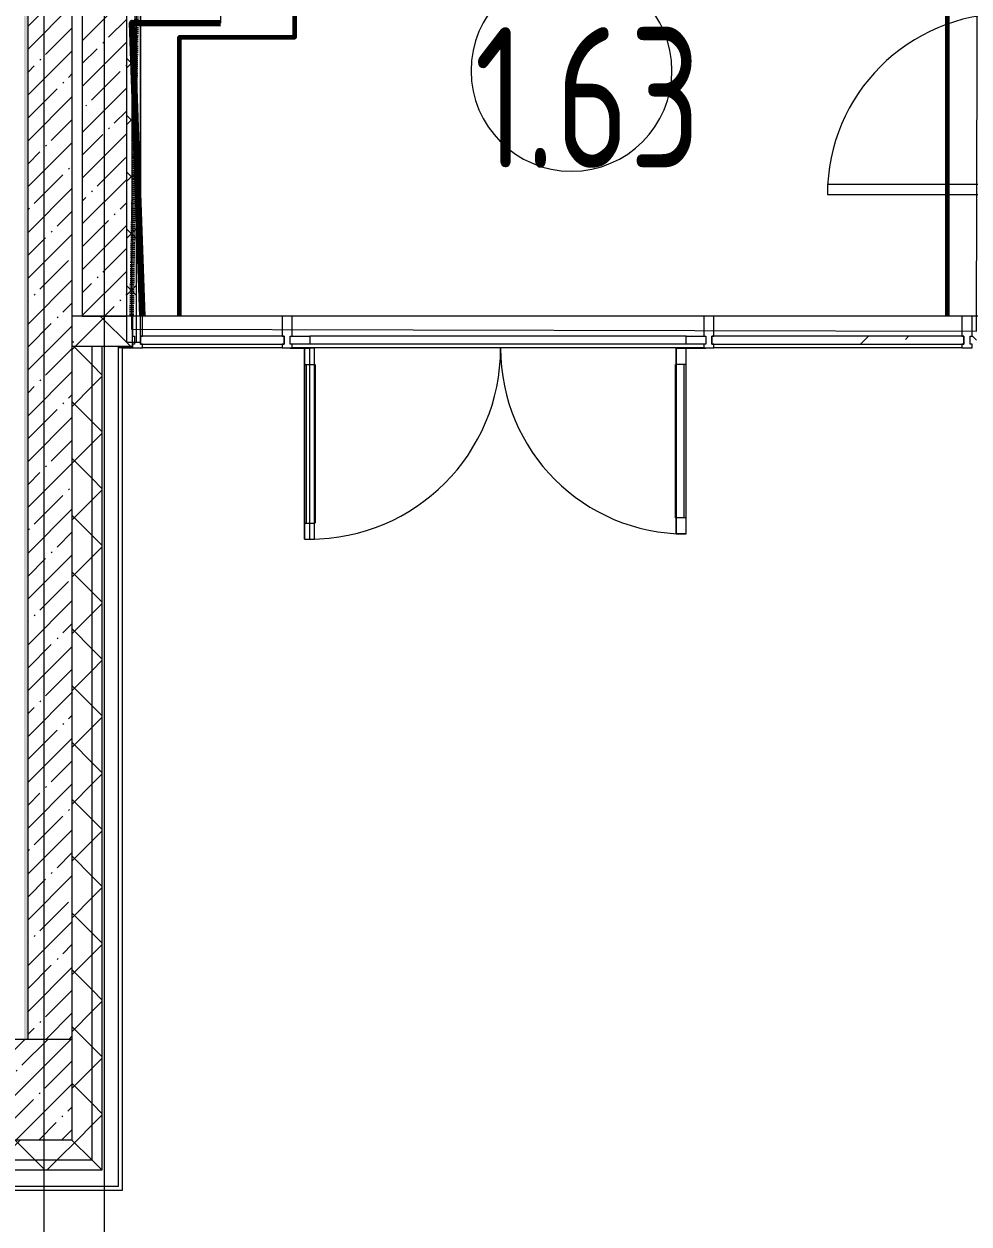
# Model space of a CAD drawing. Header units: millimetres. Extents: x -249154 to 415037, y -45458 to 354837.
# Drawn here: x 84525 to 89230, y 2995 to 8968 of the extents above; entities that cross this region are included whole.
import ezdxf

# ---------------------------------------------------------------- set-up
doc = ezdxf.new("R2010")
doc.units = ezdxf.units.MM
doc.linetypes.add('200_ШТРИХ__ш1_п0_6_', pattern=[320, 200, -120])
doc.linetypes.add('Штрих короткий', pattern=[600, 300, -300])
for name, color, linetype, lineweight in [('0) НЗ Ремонт штукатурка', 6, 'Continuous', 60), ('3.4) Ремонт базовой шпаклевки', 6, 'Continuous', 60), ('488 штук тамбуров и 1.51', 5, 'Continuous', 140), ('549 штукатурка гипсом', 40, 'Continuous', 60), ('666 покраска FK1', 211, 'Continuous', 60), ('A-AREA-BNDY', 7, 'Continuous', 5), ('A-AREA-IDEN', 7, 'Continuous', 9), ('A-DETL-GENF', 7, 'Continuous', 9), ('A-FLOR', 7, 'Continuous', 9), ('A-GLAZ-CURT', 7, 'Continuous', 9), ('A-GLAZ-CURT-1', 7, 'Continuous', 5), ('A-GLAZ-CURT-2', 7, 'Continuous', 20), ('A-GLAZ-CWMG', 7, 'Continuous', 9), ('A-GLAZ-CWMG-1', 7, 'Continuous', 20), ('A-WALL', 7, 'Continuous', 5), ('I-WALL', 7, 'Continuous', 5), ('S-COLS', 7, 'Continuous', 9), ('S-COLS-1', 7, 'Continuous', 5), ('Оси', 7, 'Continuous', 9)]:
    doc.layers.add(name, color=color, linetype=linetype, lineweight=lineweight)
for name, color, linetype, lineweight, true_color in [('A-DOOR-1', 7, 'Continuous', 5, 0xc0c0c0), ('A-DOOR-FRAM-1', 7, 'Continuous', 5, 0xc0c0c0), ('A-WALL-1', 9, 'Continuous', 5, 0x808080), ('A-WALL-FNSH-1', 9, 'Continuous', 5, 0x808080)]:
    doc.layers.add(name, color=color, linetype=linetype, lineweight=lineweight, true_color=true_color)
doc.styles.add('СПДС', font='ГОСТ тип А.ttf', dxfattribs={"width": 0.9})
pattern_1 = [(45, (64.7, -136.06), (-141.42136, 141.42136), []), (135, (64.7, -136.06), (-141.42136, -141.42136), [])]
pattern_2 = [(45, (64.7, -136.06), (-114.04925, 114.04925), []), (45, (178.75, -136.06), (-114.04925, 114.04925), [201.612, -40.322, 6.706, -33.617])]

# ---------------------------------------------------------------- blocks, each defined once
blk = doc.blocks.new('110_Дверь_СКБ_2Ст - Д-2а_п_ Из коридора на лестницу-32215424-Объем проектирования 1 этажа')
at = {"layer": 'A-DOOR-1'}
for p, q in [((-637.5, 1025), (-637.5, 125)), ((-587.5, 1025), (-637.5, 1025)), ((-587.5, 125), (-587.5, 1025)), ((662.5, 525), (612.5, 525)), ((612.5, 525), (612.5, 125)), ((662.5, 125), (662.5, 525)), ((-637.5, 125), (-587.5, 125)), ((612.5, 125), (662.5, 125))]:
    blk.add_line(p, q, dxfattribs=at)
for centre, radius, start, end in [((-637.5, 125), 900, 0, 90), ((662.5, 125), 400, 90, 180)]:
    blk.add_arc(centre, radius, start, end, dxfattribs=at)
at = {"layer": 'A-DOOR-FRAM-1'}
for p, q in [((-672.5, 133), (-742.5, 133)), ((-742.5, 133), (-742.5, 125)), ((-742.5, 125), (-672.5, 125)), ((-637.5, 125), (-687.5, 125)), ((-687.5, 125), (-687.5, 45)), ((-672.5, 125), (-672.5, 133)), ((-637.5, 75), (-637.5, 125)), ((662.5, 125), (662.5, 75)), ((712.5, 125), (662.5, 125)), ((767.5, 133), (697.5, 133)), ((697.5, 133), (697.5, 125)), ((697.5, 125), (767.5, 125)), ((712.5, 45), (712.5, 125)), ((767.5, 125), (767.5, 133)), ((-627.5, 75), (-637.5, 75)), ((-627.5, 45), (-627.5, 75)), ((662.5, 75), (652.5, 75)), ((652.5, 75), (652.5, 45)), ((-687.5, 45), (-627.5, 45)), ((-672.5, 45), (-687.5, 45)), ((-687.5, 45), (-687.5, -125)), ((-672.5, -125), (-672.5, 45)), ((652.5, 45), (712.5, 45)), ((712.5, 45), (697.5, 45)), ((697.5, 45), (697.5, -125)), ((712.5, -125), (712.5, 45)), ((-672.5, -125), (-742.5, -125)), ((-742.5, -125), (-742.5, -133)), ((-742.5, -133), (-672.5, -133)), ((-687.5, -125), (-672.5, -125)), ((-672.5, -133), (-672.5, -125)), ((697.5, -125), (712.5, -125)), ((767.5, -125), (697.5, -125)), ((697.5, -125), (697.5, -133)), ((697.5, -133), (767.5, -133)), ((767.5, -133), (767.5, -125))]:
    blk.add_line(p, q, dxfattribs=at)
blk = doc.blocks.new('Системная панель - Стекло - 40мм-24251897-Объем проектирования 1 этажа')
at = {"layer": 'A-GLAZ-CURT-2'}
for p, q in [((357.5, 40), (-357.5, 40)), ((-357.5, 40), (-357.5, 0)), ((-357.5, 0), (357.5, 0)), ((357.5, 0), (357.5, 40))]:
    blk.add_line(p, q, dxfattribs=at)
blk = doc.blocks.new('Прямоугольный импост - Импост структурный с накладкой - 160мм-24251894-Объем проектирования 1 этажа')
at = {"layer": 'A-GLAZ-CWMG'}
for p, q in [((85745, 7650), (85050, 7650)), ((85745, 7493), (85050, 7493))]:
    blk.add_line(p, q, dxfattribs=at)
blk = doc.blocks.new('Прямоугольный импост - Импост структурный с накладкой - 160мм-22875586-Объем проектирования 1 этажа')
at = {"layer": 'A-GLAZ-CWMG-1'}
for p, q in [((-50, 0), (-50, 17)), ((-50, 17), (0, 17)), ((-40, 0), (-50, 0)), ((-40, -40), (-40, 0)), ((0, 0), (-10, 0)), ((-10, 0), (-10, -40)), ((0, 17), (0, 0)), ((-50, -140), (-50, -40)), ((-50, -40), (-40, -40)), ((-10, -40), (0, -40)), ((0, -40), (0, -140)), ((0, -140), (-50, -140))]:
    blk.add_line(p, q, dxfattribs=at)
blk = doc.blocks.new('Системная панель - Стекло - 40мм-24251898-Объем проектирования 1 этажа')
at = {"layer": 'A-GLAZ-CURT-1'}
h = blk.add_hatch(dxfattribs=at)
h.set_pattern_fill('FP_92', color=256, style=0, pattern_type=2)
h.set_pattern_definition([(45, (-88712.5, -7310), (-565.6854, 565.6854), [400, -1200]), (45, (-89112.5, -7510), (-565.6854, 565.6854), [1200, -400]), (45, (-88312.5, -7710), (-565.6854, 565.6854), [400, -1200])])
h.paths.add_polyline_path([(-627.5, 0), (627.5, 0), (627.5, 40), (-627.5, 40), (-627.5, 10)])
at = {"layer": 'A-GLAZ-CURT-2'}
for p, q in [((627.5, 40), (-627.5, 40)), ((-627.5, 40), (-627.5, 0)), ((627.5, 0), (627.5, 40)), ((-627.5, 0), (627.5, 0))]:
    blk.add_line(p, q, dxfattribs=at)
blk = doc.blocks.new('Прямоугольный импост - Импост структурный с накладкой - 160мм-24251895-Объем проектирования 1 этажа')
at = {"layer": 'A-GLAZ-CWMG'}
for p, q in [((89130, 7650), (87895, 7650)), ((89130, 7493), (87895, 7493))]:
    blk.add_line(p, q, dxfattribs=at)
blk = doc.blocks.new('Прямоугольный импост - Импост структурный с накладкой - 160мм-18691755-Объем проектирования 1 этажа')
at = {"layer": 'A-GLAZ-CWMG-1'}
for p, q in [((-25, 0), (-25, 17)), ((-25, 17), (25, 17)), ((25, 0), (15, 0)), ((15, 0), (15, -40)), ((25, 17), (25, 0)), ((-25, -140), (-25, -40)), ((15, -40), (25, -40)), ((25, -40), (25, -140)), ((25, -140), (-25, -140))]:
    blk.add_line(p, q, dxfattribs=at)
blk = doc.blocks.new('Дверь_Витражная_СКБ_2Ст - ВВ-17-31911620-Объем проектирования 1 этажа')
at = {"layer": 'A-DETL-GENF'}
for p, q in [((-1035, -20), (-1035, -17)), ((-1035, -17), (-1035, -20)), ((-937, -20), (-1035, -20)), ((-1035, -20), (-937, -20)), ((-913, -20), (-963, -20)), ((-963, -970), (-963, -20)), ((-913, -20), (-963, -20)), ((-963, -20), (-963, -970)), ((-937, -17), (-937, -20)), ((-937, -20), (-937, -17)), ((-913, -970), (-913, -20)), ((-913, -970), (-913, -20)), ((887, -20), (937, -20)), ((887, -944), (887, -20)), ((887, -20), (887, -944)), ((937, -20), (887, -20)), ((937, -17), (937, -20)), ((937, -17), (937, -20)), ((937, -944), (937, -20)), ((937, -944), (937, -20)), ((937, -20), (1035, -20)), ((937, -20), (1035, -20)), ((1035, -20), (1035, -17)), ((1035, -20), (1035, -17)), ((-963, -100), (-913, -100)), ((-953, -890), (-953, -100)), ((-909, -890), (-909, -100)), ((883, -864), (883, -100)), ((937, -100), (887, -100)), ((927, -864), (927, -100)), ((-963, -890), (-913, -890)), ((937, -864), (887, -864)), ((937, -944), (887, -944)), ((887, -944), (937, -944)), ((-963, -970), (-913, -970)), ((-963, -970), (-913, -970))]:
    blk.add_line(p, q, dxfattribs=at)
at = {"layer": 'A-DOOR-1'}
for p, q in [((-1035, 40), (-937, 40)), ((-1035, 0), (-1035, 40)), ((-937, 40), (-937, 0)), ((937, 40), (1035, 40)), ((937, 0), (937, 40)), ((1035, 40), (1035, 0)), ((-937, 0), (-1035, 0)), ((-937, -970), (-937, -20)), ((1035, 0), (937, 0)), ((937, -944), (937, -20))]:
    blk.add_line(p, q, dxfattribs=at)
for centre, radius, start, end in [((-937, -20), 950, 270, 0), ((937, -20), 924, 180, 270)]:
    blk.add_arc(centre, radius, start, end, dxfattribs=at)
blk = doc.blocks.new('Прямоугольный импост - Импост структурный с накладкой - 160мм-20587511-Объем проектирования 1 этажа')
at = {"layer": 'A-GLAZ-CWMG'}
for p, q in [((87845, 7650), (85795, 7650)), ((87757, 7550), (85883, 7550)), ((87845, 7493), (85795, 7493)), ((87757, 7510), (85883, 7510))]:
    blk.add_line(p, q, dxfattribs=at)
blk = doc.blocks.new('Прямоугольный импост - Импост структурный с накладкой - 160мм-V74-Объем проектирования 1 этажа')
at = {"layer": 'A-GLAZ-CWMG-1'}
for p, q in [((-25, 0), (-25, 17)), ((-25, 17), (25, 17)), ((-15, 0), (-25, 0)), ((-15, -40), (-15, 0)), ((25, 17), (25, 0)), ((-25, -140), (-25, -40)), ((-25, -40), (-15, -40)), ((25, -40), (25, -140)), ((25, -140), (-25, -140))]:
    blk.add_line(p, q, dxfattribs=at)
blk = doc.blocks.new('Прямоугольный импост - Импост структурный с накладкой - 160мм-22875598-Объем проектирования 1 этажа')
at = {"layer": 'A-GLAZ-CWMG-1'}
for p, q in [((0, 17), (-50, 17)), ((-50, 17), (-50, 0)), ((-50, 0), (-40, 0)), ((-40, 0), (-40, -40)), ((-10, -40), (-10, 0)), ((-10, 0), (0, 0)), ((0, 0), (0, 17)), ((-40, -40), (-50, -40)), ((-50, -40), (-50, -140)), ((0, -40), (-10, -40)), ((0, -140), (0, -40)), ((-50, -140), (0, -140))]:
    blk.add_line(p, q, dxfattribs=at)
blk = doc.blocks.new('BSC_Колонна _Прямоугольная - 500х500-V185-Объем проектирования 1 этажа')
at = {"layer": 'S-COLS-1'}
h = blk.add_hatch(dxfattribs=at)
h.set_pattern_fill('FP_174', color=256, style=0, pattern_type=2)
h.set_pattern_definition([(45, (-84450, -3800), (-114.04925, 114.04925), []), (45, (-84335.95, -3800), (-114.04925, 114.04925), [201.613, -40.323, 6.706, -33.617])])
h.paths.add_polyline_path([(-187.2, -250), (250, -250), (250, 250), (-250, 250), (-250, -250)])
for p, q in [((250, 250), (-250, 250)), ((-250, 250), (-250, -250)), ((250, -250), (250, 250)), ((-250, -250), (250, -250))]:
    blk.add_line(p, q, dxfattribs=at)
blk = doc.blocks.new('Марка_Помещения - Номер-25198446-Объем проектирования 1 этажа')
at = {"layer": 'A-AREA-IDEN'}
for start, end in [(360, 180), (180, 360)]:
    blk.add_arc((0, 0), 2.5, start, end, dxfattribs=at)

msp = doc.modelspace()

# ---------------------------------------------------------------- hatches: boundary and pattern name
at = {"layer": 'A-WALL'}
h = msp.add_hatch(dxfattribs=at)
h.set_pattern_fill('FP_24', color=256, style=0, pattern_type=2)
h.set_pattern_definition(pattern_1)
h.paths.add_polyline_path([(89244.7, 7363.9), (89266.7, 7363.9), (89266.7, 7513.9), (89244.7, 7513.9), (89244.7, 7383.9)])
h.paths.add_polyline_path([(84914.7, 7363.9), (85064.7, 7363.9), (85064.7, 7383.9), (85034.7, 7383.9), (85034.7, 7513.9), (84772.7, 7513.9), (84772.7, 7363.9), (84864.7, 7363.9)])
h = msp.add_hatch(dxfattribs=at)
h.set_pattern_fill('FP_24', color=256, style=0, pattern_type=2)
h.set_pattern_definition(pattern_1)
h.paths.add_polyline_path([(84764.7, 3413.9), (84864.7, 3413.9), (84864.6, 7363.9), (84764.7, 7363.9), (84764.7, 3913.9)])
h = msp.add_hatch(dxfattribs=at)
h.set_pattern_fill('FP_24', color=256, style=0, pattern_type=2)
h.set_pattern_definition(pattern_1)
h.paths.add_polyline_path([(84864.7, 3313.9), (84914.7, 3313.9), (84914.7, 7363.9), (84864.7, 7363.9), (84864.7, 3413.9)])
h = msp.add_hatch(dxfattribs=at)
h.set_pattern_fill('FP_24', color=256, style=0, pattern_type=2)
h.set_pattern_definition(pattern_1)
h.paths.add_polyline_path([(84762.2, 3313.9), (84864.7, 3313.9), (84864.7, 3413.9), (84164.7, 3413.9), (84164.7, 3313.9), (84654.7, 3313.9)])
h.paths.add_polyline_path([(80414.7, 3313.9), (82064.7, 3313.9), (82064.7, 3413.9), (80145.2, 3413.9), (80145.2, 3313.9), (80201.4, 3313.9)])
h.paths.add_polyline_path([(79165.2, 3313.9), (79245.2, 3313.9), (79245.2, 3413.9), (78044.7, 3413.9), (78044.7, 3313.9), (79065.2, 3313.9)])
h.paths.add_polyline_path([(75944.7, 3313.9), (77144.7, 3313.9), (77144.7, 3413.9), (75922.7, 3413.9), (75922.7, 3313.9)])
h = msp.add_hatch(dxfattribs=at)
h.set_pattern_fill('FP_24', color=256, style=0, pattern_type=2)
h.set_pattern_definition(pattern_1)
h.paths.add_polyline_path([(84760.9, 3263.9), (84914.7, 3263.9), (84914.7, 3313.9), (84164.7, 3313.9), (84164.7, 3263.9), (84654.7, 3263.9)])
h.paths.add_polyline_path([(82064.7, 3263.9), (82064.7, 3313.9), (80145.2, 3313.9), (80145.2, 3263.9), (81794.7, 3263.9)])
h.paths.add_polyline_path([(79245.2, 3263.9), (79245.2, 3313.9), (78044.7, 3313.9), (78044.7, 3263.9), (79169.8, 3263.9)])
h.paths.add_polyline_path([(77144.7, 3263.9), (77144.7, 3313.9), (75922.7, 3313.9), (75922.7, 3263.9), (77106.8, 3263.9)])
at = {"layer": 'I-WALL'}
h = msp.add_hatch(dxfattribs=at)
h.set_pattern_fill('FP_1', color=256, style=0, pattern_type=2)
h.set_pattern_definition(pattern_2)
h.paths.add_polyline_path([(84826.7, 7513.9), (85034.7, 7513.9), (85034.7, 11413.9), (84814.7, 11413.9), (84814.7, 7513.9), (84825.6, 7513.9)])
h = msp.add_hatch(dxfattribs=at)
h.set_pattern_fill('FP_1', color=256, style=0, pattern_type=2)
h.set_pattern_definition(pattern_2)
h.paths.add_polyline_path([(84764.7, 3913.9), (84764.7, 10763.9), (84544.7, 10763.9), (84544.7, 3913.9)])
h = msp.add_hatch(dxfattribs=at)
h.set_pattern_fill('FP_191', color=256, style=0, pattern_type=2)
h.set_pattern_definition([(0, (64.7, -136.06), (243.84, 60.96), [20.117, -162.763, 20.117, -162.763, -975.36]), (0, (64.7, -136.06), (243.84, 60.96), [-365.76, 20.117, -345.643, 20.117, -162.763, -426.72]), (0, (64.7, -136.06), (243.84, 60.96), [-914.4, 20.117, -101.803, 20.117, -284.683]), (120, (156.14, -105.58), (-174.71291, 180.691634), [20.117, -162.763, 20.117, -162.763, -975.36]), (120, (156.14, -105.58), (-174.71291, 180.691634), [-365.76, 20.117, -345.643, 20.117, -162.763, -426.72]), (120, (156.14, -105.58), (-174.71291, 180.691634), [-914.4, 20.117, -101.803, 20.117, -284.683]), (240, (186.62, 16.34), (-69.12709, -241.651634), [20.117, -162.763, 20.117, -162.763, -975.36]), (240, (186.62, 16.34), (-69.12709, -241.651634), [-365.76, 20.117, -345.643, 20.117, -162.763, -426.72]), (240, (186.62, 16.34), (-69.12709, -241.651634), [-914.4, 20.117, -101.803, 20.117, -284.683])])
h.paths.add_polyline_path([(84544.7, 3913.9), (84544.7, 10743.9), (84524.7, 10742.9), (84524.7, 3913.9)])
h = msp.add_hatch(dxfattribs=at)
h.set_pattern_fill('FP_24', color=256, style=0, pattern_type=2)
h.set_pattern_definition(pattern_1)
h.paths.add_polyline_path([(85034.7, 7383.9), (85084.7, 7383.9), (85084.4, 9058.9), (85034.7, 9058.9), (85034.7, 7426.9)])

# ---------------------------------------------------------------- linework, layer by layer
at = {"layer": '0) НЗ Ремонт штукатурка', "color": 3, "linetype": '200_ШТРИХ__ш1_п0_6_', "ltscale": 0.03}
msp.add_lwpolyline([(85084.7, 9058.9), (85059.8, 7513.9)], dxfattribs=at)
at = {"layer": '3.4) Ремонт базовой шпаклевки', "linetype": 'Штрих короткий', "ltscale": 0.01}
for points in [[(85298.3, 7513.9), (85298.3, 8902.3), (85873.4, 8902.3), (85876.6, 10257.9)], [(89121.8, 10250.3), (89121.8, 7513.9)]]:
    msp.add_lwpolyline(points, dxfattribs=at)
at = {"layer": '488 штук тамбуров и 1.51', "ltscale": 0.5}
msp.add_lwpolyline([(85114.7, 7513.9), (85063.3, 8973.8), (85503.3, 8972.8)], dxfattribs=at)
at = {"layer": '549 штукатурка гипсом', "ltscale": 0.01}
for points in [[(85298.3, 7513.9), (85298.3, 8902.3), (85873.4, 8902.3), (85876.6, 10257.9)], [(89121.8, 10250.3), (89121.8, 7513.9)]]:
    msp.add_lwpolyline(points, dxfattribs=at)
at = {"layer": '666 покраска FK1', "ltscale": 0.5}
msp.add_lwpolyline([(85114.7, 7513.9), (85063.3, 8973.8), (85503.3, 8972.8)], dxfattribs=at)
at = {"layer": 'A-AREA-BNDY', "flags": 128}
msp.add_lwpolyline([(85059.7, 7449.8), (89267.7, 7439.9), (89274.3, 10249.9), (85506.3, 10258.8), (85503.3, 8972.8), (85063.3, 8973.8)], close=True, dxfattribs=at)
at = {"layer": 'A-FLOR'}
for p, q in [((85104.7, 7513.9), (85104.7, 9037.9)), ((89313.7, 7513.9), (85104.7, 7513.9)), ((84772.7, 7383.9), (84764.7, 7383.9))]:
    msp.add_line(p, q, dxfattribs=at)
at = {"layer": 'A-WALL'}
for p, q in [((85084.7, 7383.9), (85084.7, 9058.9)), ((84764.7, 7363.9), (85064.7, 7363.9)), ((84864.7, 3313.9), (84864.7, 7363.9)), ((84914.7, 3263.9), (84914.7, 7363.9)), ((84994.7, 3183.9), (84994.7, 7363.9)), ((84994.7, 7360.9), (85064.7, 7360.9)), ((85014.7, 7355.9), (84994.7, 7355.9)), ((84164.7, 3313.9), (84864.7, 3313.9)), ((84164.7, 3263.9), (84914.7, 3263.9)), ((84164.7, 3183.9), (84994.7, 3183.9))]:
    msp.add_line(p, q, dxfattribs=at)
at = {"layer": 'A-WALL-1'}
for p, q in [((84814.7, 11413.9), (84814.7, 7513.9)), ((84544.7, 3913.9), (84544.7, 10763.9)), ((84764.7, 3913.9), (84764.7, 10763.9)), ((85034.7, 10463.9), (85034.7, 7383.9)), ((85064.7, 7513.9), (84772.7, 7513.9)), ((84814.7, 7513.9), (85034.7, 7513.9)), ((85064.7, 7363.9), (85064.7, 7513.9)), ((85034.7, 7383.9), (85084.7, 7383.9))]:
    msp.add_line(p, q, dxfattribs=at)
at = {"layer": 'A-WALL-FNSH-1'}
for p, q in [((85105.7, 7513.9), (85105.7, 9037.9)), ((84772.7, 7513.9), (84764.7, 7513.9)), ((85104.7, 7383.9), (85104.7, 7513.9)), ((85014.7, 7355.9), (85064.7, 7355.9)), ((85014.7, 3163.9), (85014.7, 7355.9)), ((85064.7, 7355.9), (85064.7, 7363.9)), ((85084.7, 7383.9), (85104.7, 7383.9)), ((84164.7, 3163.9), (85014.7, 3163.9))]:
    msp.add_line(p, q, dxfattribs=at)
at = {"layer": 'Оси'}
for points in [[(84624.7, -2042.3), (84624.7, 2957.7), (84624.7, 16779), (84624.7, 21779)], [(86088.5, -2042.3), (86088.5, -1322.8), (84924.7, -179.1), (84924.7, 4820.9), (84924.7, 16779), (84924.7, 21779)]]:
    msp.add_lwpolyline(points, dxfattribs=at)

# ---------------------------------------------------------------- block references
at = {"layer": 'A-AREA-IDEN', "xscale": 199.9999999999999, "yscale": 199.9999999999999, "zscale": 199.9999999999999}
msp.add_blockref('Марка_Помещения - Номер-25198446-Объем проектирования 1 этажа', (87250.7, 8735.6), dxfattribs=at)
at = {"layer": 'A-DOOR-1', "rotation": 90}
msp.add_blockref('110_Дверь_СКБ_2Ст - Д-2а_п_ Из коридора на лестницу-32215424-Объем проектирования 1 этажа', (89549.7, 8757.5), dxfattribs=at)
at = {"layer": 'A-DOOR-1'}
msp.add_blockref('Дверь_Витражная_СКБ_2Ст - ВВ-17-31911620-Объем проектирования 1 этажа', (86884.7, 7373.9), dxfattribs=at)
at = {"layer": 'A-GLAZ-CURT'}
for name, p in [('Системная панель - Стекло - 40мм-24251897-Объем проектирования 1 этажа', (85462.2, 7373.9)), ('Системная панель - Стекло - 40мм-24251898-Объем проектирования 1 этажа', (88577.2, 7373.9))]:
    msp.add_blockref(name, p, dxfattribs=at)
at = {"layer": 'A-GLAZ-CWMG', "rotation": 180}
msp.add_blockref('Прямоугольный импост - Импост структурный с накладкой - 160мм-22875598-Объем проектирования 1 этажа', (85064.7, 7373.9), dxfattribs=at)
at = {"layer": 'A-GLAZ-CWMG'}
for name in ['Прямоугольный импост - Импост структурный с накладкой - 160мм-24251894-Объем проектирования 1 этажа', 'Прямоугольный импост - Импост структурный с накладкой - 160мм-20587511-Объем проектирования 1 этажа', 'Прямоугольный импост - Импост структурный с накладкой - 160мм-24251895-Объем проектирования 1 этажа']:
    msp.add_blockref(name, (64.7, -136.1), dxfattribs=at)
at = {"layer": 'A-GLAZ-CWMG', "extrusion": (0, 0, -1), "rotation": 180}
for name, p in [('Прямоугольный импост - Импост структурный с накладкой - 160мм-V74-Объем проектирования 1 этажа', (-85834.7, 7373.9)), ('Прямоугольный импост - Импост структурный с накладкой - 160мм-18691755-Объем проектирования 1 этажа', (-87934.7, 7373.9)), ('Прямоугольный импост - Импост структурный с накладкой - 160мм-22875586-Объем проектирования 1 этажа', (-89244.7, 7373.9))]:
    msp.add_blockref(name, p, dxfattribs=at)
at = {"layer": 'S-COLS'}
msp.add_blockref('BSC_Колонна _Прямоугольная - 500х500-V185-Объем проектирования 1 этажа', (84514.7, 3663.9), dxfattribs=at)

# ---------------------------------------------------------------- texts
at = {"layer": 'A-AREA-IDEN', "insert": (86767, 8952.7), "char_height": 700, "width": 1212.151, "attachment_point": 1, "style": 'СПДС'}
msp.add_mtext('1.63', dxfattribs=at)

doc.saveas('drawing.dxf')
